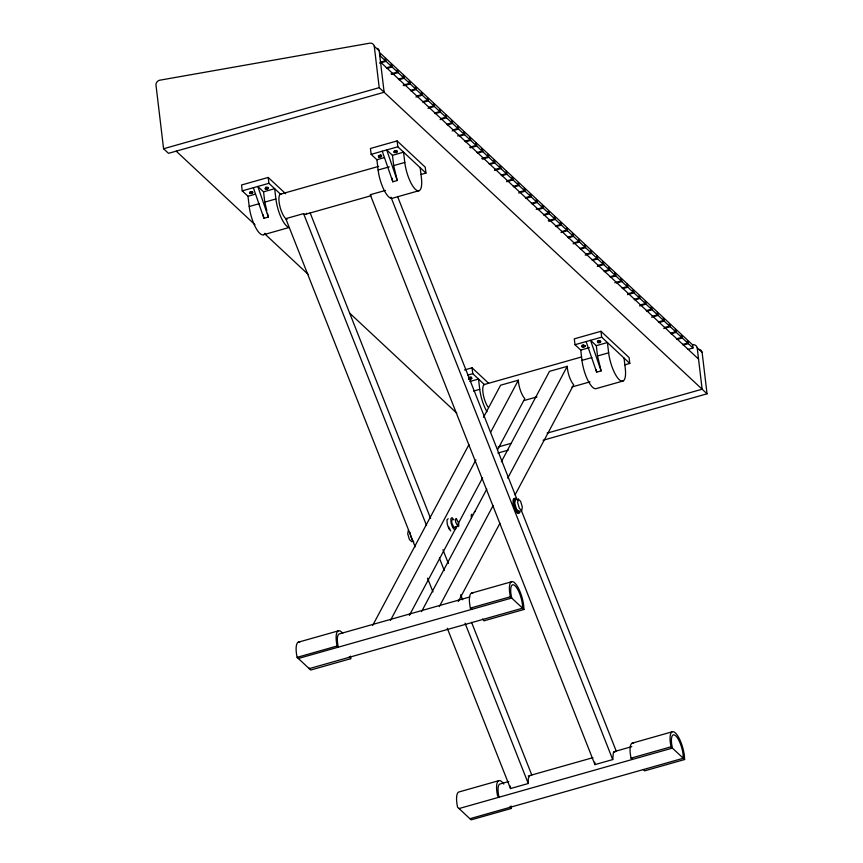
<?xml version="1.0" encoding="UTF-8"?>
<svg xmlns="http://www.w3.org/2000/svg" width="863" height="863" viewBox="0 0 863 863"><rect width="100%" height="100%" fill="white"/><g stroke="black" fill="none" stroke-linecap="round" stroke-linejoin="round"><path stroke-width="1.29" d="M309.256 668.07L309.213 668.642L522.579 608.188L522.406 604.424A14.768 4.574 74.2 0 0 515.071 585.804A14.768 4.574 74.2 0 0 510.896 593.647L511.705 598.037L298.339 658.491L298.134 657.692M349.256 656.743L350.702 658.696L310.702 670.022L297.109 657.336A18.058 5.588 74.2 0 1 299.731 642.201M482.611 618.965L483.949 620.81L523.949 609.483L523.701 605.632A18.058 5.588 74.2 0 0 514.747 582.913A18.058 5.588 74.2 0 0 509.634 592.503L510.357 596.786L523.949 609.483M509.957 806.808L511.144 808.512L471.133 819.85L457.552 807.164A18.058 5.588 74.2 0 1 458.663 792.051L498.663 780.713M408.339 530.26L407.724 533.819L409.44 539.548L411.78 541.716M515.384 499.936L514.769 503.485L516.495 509.213L518.825 511.392M372.654 625.47L468.922 444.682M483.485 417.325L500.594 385.211L518.372 380.173L518.447 381.791A13.128 4.067 74.2 0 0 524.812 398.577L497.692 449.515M390.432 620.432L475.934 459.86M490.508 432.503L518.372 380.173M409.375 615.373L456.689 526.527M457.951 524.154L482.546 477.951M421.554 611.619L486.786 489.105M501.349 461.759L549.483 371.36L567.261 366.322L567.347 367.94A13.128 4.067 74.2 0 0 573.712 384.725L515.049 494.898M439.332 606.581L493.161 505.481M507.735 478.124L567.261 366.322M458.275 601.522L499.904 523.334M448.167 518.695L446.969 519.958L447.239 524.057L448.814 528.62L450.766 530.95M452.449 519.655L451.662 520.497L451.834 523.226L454.186 527.811L454.984 526.98M472.018 514.121L471.22 514.952L471.403 517.681M474.24 512.234L475.427 510.972M529.828 775.535L528.296 778.404L528.264 783.507L510.486 788.545L447.271 628.232M265.782 187.8L267.066 187.347L267.088 188.005M378.296 155.772L380.82 154.876L381.683 155.437L380.853 156.16M380.432 155.89L380.41 155.232L379.299 155.804M396.408 151.759L397.239 151.025L396.376 150.475L393.852 151.37L394.715 151.92M468.436 377.66L471.263 377.045L471.716 377.714L470.615 378.307M469.235 377.67L470.68 377.358L470.303 378.026M468.544 378.555L471.478 377.897L469.601 378.307M583.075 345.804L581.889 346.441L583.981 347.142C587.757 345.545 581.123 346.3 583.194 345.232L584.262 345.588L583.658 345.912M598.631 341.392C594.607 343.301 603.712 340.551 599.537 342.74C595.923 343.226 598.663 340.615 600.551 341.608M249.752 193.107C250.734 192.071 254.164 192.028 252.05 193.582L249.752 193.107L252.579 192.406M250.076 193.571L252.6 192.665M265.34 188.965C266.516 188.037 269.558 187.336 267.616 189.17L265.06 188.781L267.864 188.069M265.61 188.889L268.134 187.994M265.642 189.159L268.166 188.263M378.684 156.85C379.86 155.923 382.902 155.232 380.961 157.055L378.404 156.678L381.209 155.955M378.986 157.044L381.511 156.149M394.208 152.179C395.2 151.144 398.62 151.101 396.516 152.654L394.208 152.179L397.034 151.478M394.542 152.643L397.066 151.748M380.249 62.179L385.383 60.723L385.006 57.605L379.612 52.557L379.979 55.685L385.383 60.723M379.612 63.15L386.031 61.327L391.424 66.375L386.3 67.832M386.937 68.425L392.072 66.98L397.476 72.017L391.058 73.84M391.705 74.434L398.123 72.621L403.517 77.67L398.393 79.126M399.03 79.72L404.164 78.263L409.569 83.312L403.15 85.135M163.582 148.749L168.501 153.334L384.132 92.255L379.191 50.82L374.272 46.235A5.189 4.391 -47 0 0 369.947 43.15L159.396 80.27A4.304 3.646 -47 0 0 155.944 84.725L163.582 148.749L379.213 87.659L707.056 393.808L543.075 440.259M403.798 85.728L410.216 83.916L415.61 88.965L410.486 90.41M411.122 91.014L416.257 89.558L421.662 94.606L416.527 96.063M415.89 97.023L422.309 95.21L427.703 100.248L422.579 101.705M423.215 102.309L428.35 100.852L433.755 105.901L428.62 107.357M427.983 108.317L434.402 106.494L439.796 111.543L434.672 112.999M435.308 113.603L440.443 112.147L445.847 117.195L440.713 118.641M440.076 119.612L446.495 117.789L451.888 122.837L446.764 124.294M447.401 124.887L452.536 123.441L457.94 128.479L452.805 129.935M285.664 193.744L268.21 177.444L241.543 184.995L242.233 190.874L247.994 196.246L249.213 206.527A21.338 6.613 74.2 0 0 256.451 228.954A21.338 6.613 74.2 0 0 265.017 233.28M421.004 174.466L425.944 173.064L425.243 167.185L397.109 140.917L370.443 148.479L371.144 154.348L376.894 159.731L378.123 170.011A21.338 6.613 74.2 0 0 392.557 198.188L419.235 190.626M452.169 130.906L458.587 129.083L463.981 134.132L457.573 135.944M242.233 190.874L268.911 183.312L280.658 194.283M371.144 154.348L397.811 146.796L425.944 173.064M459.494 136.181L464.628 134.725L470.033 139.774L464.898 141.23M247.994 196.246L255.405 194.143M253.355 187.724L263.916 218.296L268.361 217.034L257.8 186.462L263.549 191.834L274.661 188.684L275.89 198.965A21.338 6.613 74.2 0 0 288.544 227.185M376.894 159.731L384.305 157.627M382.255 151.208L392.816 181.78L397.26 180.518L386.7 149.946L392.46 155.318L403.571 152.168L404.79 162.449A21.338 6.613 74.2 0 0 415.383 189.31A21.338 6.613 74.2 0 0 421.414 177.972L420.184 167.692M280.292 194.24L378.641 166.376M465.545 141.834L470.68 140.378L476.074 145.426L469.666 147.239M249.213 206.527L259.094 203.722M266.861 210.82L264.779 202.115L275.89 198.965M378.123 170.011L389.235 166.861M397.26 180.518L393.679 165.599L404.79 162.449M470.303 147.843L476.721 146.02L482.126 151.068L476.991 152.524M477.638 153.129L482.773 151.672L488.167 156.71L481.759 158.533M482.395 159.137L488.814 157.314L494.219 162.363L489.084 163.819M306.689 213.183A13.128 4.067 74.2 0 1 303.582 213.614L285.793 218.652L415.179 546.818M385.491 190.41L370.249 194.725L594.941 764.618L612.719 759.58L613.345 752.601L615.513 751.587M306.225 214.089L370.939 195.75M489.731 164.412L494.866 162.967L500.26 168.005L495.135 169.461M263.657 234.704L289.051 227.508M494.488 170.421L500.907 168.609L506.311 173.657L501.176 175.113M501.824 175.707L506.959 174.25L512.352 179.299L507.228 180.755M506.581 181.715L513 179.903L518.404 184.952L513.269 186.397M513.917 187.001L519.051 185.545L524.445 190.594L519.321 192.05M518.674 193.01L525.092 191.198L530.497 196.235L525.362 197.692M526.009 198.296L531.144 196.84L536.538 201.888L531.414 203.344M532.05 203.938L537.185 202.481L542.59 207.53L536.171 209.353M538.102 209.59L543.237 208.134L548.631 213.183L543.507 214.628M544.143 215.232L549.278 213.776L554.682 218.824L548.264 220.648M548.911 221.241L555.33 219.429L560.723 224.466L555.599 225.923M556.236 226.527L561.371 225.07L566.775 230.119L561.64 231.575M561.004 232.535L567.423 230.712L572.816 235.761L567.692 237.217M568.329 237.821L573.464 236.365L578.868 241.413L573.733 242.859M573.097 243.83L579.515 242.007L584.909 247.055L579.785 248.512M580.421 249.116L585.556 247.659L590.961 252.697L585.826 254.154M585.19 255.124L591.608 253.301L597.002 258.35L591.878 259.806M592.514 260.399L597.649 258.954L603.054 263.992L597.919 265.448M597.282 266.408L603.701 264.596L609.095 269.644L603.971 271.101M604.607 271.694L609.742 270.238L615.146 275.286L610.012 276.743M610.659 277.347L615.794 275.89L621.187 280.928L614.78 282.751M616.7 282.988L621.835 281.532L627.239 286.581L622.104 288.037M622.752 288.63L627.886 287.185L633.28 292.223L628.156 293.679M627.509 294.65L633.927 292.827L639.332 297.875L634.197 299.332M634.844 299.925L639.979 298.469L645.373 303.517L640.249 304.973M639.602 305.934L646.02 304.121L651.425 309.17L646.29 310.615M646.937 311.219L652.072 309.763L657.466 314.812L652.342 316.268M464.445 369.968L472.061 367.811L488.555 383.204M624.855 364.833L629.796 363.431L629.095 357.552L600.972 331.284L574.294 338.846L574.995 344.715L580.756 350.087L581.975 360.367A21.338 6.613 74.2 0 0 596.419 388.544L623.086 380.993M651.694 317.228L658.113 315.416L663.518 320.453L658.383 321.91M467.822 375.081L472.762 373.679L484.51 384.65M574.995 344.715L601.673 337.163L629.796 363.431M659.03 322.514L664.165 321.058L669.559 326.106L664.434 327.562M469.871 381.5L478.512 379.051L479.742 389.332A21.338 6.613 74.2 0 0 486.98 411.77M580.756 350.087L589.397 347.638M586.106 341.565L596.667 372.147L601.123 370.885L590.551 340.313L596.311 345.685L607.423 342.535L608.652 352.816A21.338 6.613 74.2 0 0 619.235 379.666A21.338 6.613 74.2 0 0 625.265 368.339L624.046 358.059M663.787 328.523L670.206 326.699L675.61 331.748L670.475 333.204M581.489 356.98L484.434 384.477A13.128 4.067 74.2 0 0 483.086 393.42A13.128 4.067 74.2 0 0 487.875 406.905M671.123 333.808L676.258 332.352L681.651 337.401L676.527 338.846M473.571 391.079L479.742 389.332M581.975 360.367L591.856 357.573M601.123 370.885L597.53 355.966L608.652 352.816M677.164 339.45L682.299 337.994L687.703 343.043L682.568 344.499M683.216 345.103L688.35 343.647L692.989 347.983L687.854 349.439M524.024 400.551L536.969 396.883M571.91 386.991L590.033 381.856M498.08 447.023L511.036 443.355M547.164 433.118L702.137 389.213L697.196 347.789A5.189 4.391 -47 0 0 692.87 344.704M497.875 453.064L508.21 450.141M298.22 642.223L338.231 630.896M471.478 593.129L511.479 581.791M469.817 596.948L339.051 633.992A14.768 4.574 74.2 0 0 338.145 646.365L338.35 647.153L337.12 646.009L297.109 657.336M472.978 593.097A18.058 5.588 74.2 0 0 469.634 603.83L470.346 608.113L510.357 596.786M632.148 743.162L672.148 731.824M508.814 781.49L499.753 784.057A14.768 4.574 74.2 0 0 498.836 796.42L499.041 797.218L497.563 795.826A18.058 5.588 74.2 0 1 503.809 784.089M528.232 775.988L592.967 757.649M613.679 751.781L631.802 746.646M633.647 743.129A18.058 5.588 74.2 0 0 630.303 753.874L631.015 758.156L671.026 746.819L684.618 759.516L644.618 770.853L643.269 769.591M459.04 808.555L672.396 748.102L671.597 743.712A14.768 4.574 74.2 0 1 675.772 735.859A14.768 4.574 74.2 0 1 683.097 754.456L683.269 758.253L469.914 818.707M597.757 342.492L600.583 341.877M584.985 346.02L582.04 346.667L584.866 346.041M582.201 346.894L585.017 346.279M468.695 378.771L471.824 378.609L468.997 379.224M468.846 379.008L471.673 378.393M395.977 150.831L394.682 151.284L395.988 151.478M250.648 191.845L251.953 192.039L250.658 192.492M600.389 341.37L598.145 341.155L599.817 341.176M394.24 152.449L394.801 151.543L396.732 151.284M268.339 187.541L265.782 187.163L265.329 188.134M252.783 191.953L250.227 191.564L249.774 192.546M249.785 193.377L250.335 192.46L252.276 192.212M697.196 347.789L702.115 352.384L707.056 393.808M380.54 62.125L698.545 359.084M176.203 151.154L254.963 224.704M264.812 233.905L308.134 274.358M349.483 312.967L456.797 413.183M470.346 608.113L471.694 609.375L471.5 608.588M631.015 758.156L632.396 759.44M453.97 519.947L452.018 517.606L450.82 518.868L451.09 522.967L452.665 527.53L454.618 529.86L455.815 528.609L455.686 526.559M600.616 341.198L598.523 340.497L597.336 341.144L597.8 341.813M585.06 345.599L582.967 344.909L581.781 345.545L582.234 346.214M397.573 196.494L517.023 499.483M521.468 510.756L616.247 751.134M390.993 197.206L612.719 759.58M310.151 212.913L430.594 518.404M442.935 549.699L448.372 563.474M460.702 594.769L462.687 599.785M471.565 622.32L531.791 775.06M303.582 213.614L426.538 525.491M439.375 558.059L444.316 570.583M465.06 623.194L528.264 783.507M427.519 578.124L432.956 591.899M514.499 506.052L515.535 509.494M596.074 369.655L596.667 372.147M391.921 178.048L392.816 181.78M267.465 213.312L268.361 217.034M263.021 214.563L263.916 218.296M671.026 746.819L670.303 742.536A18.058 5.588 74.2 0 1 675.405 732.946A18.058 5.588 74.2 0 1 684.37 755.675L684.618 759.516M692.989 347.983L692.622 344.855L687.973 340.518L688.35 343.647M687.703 343.043L687.326 339.914L681.921 334.876L682.299 337.994M681.651 337.401L681.285 334.272L675.88 329.224L676.258 332.352M675.61 331.748L675.233 328.62L669.828 323.582L670.206 326.699M669.559 326.106L669.192 322.978L663.787 317.929L664.165 321.058M663.518 320.453L663.14 317.336L657.735 312.287L658.113 315.416M657.466 314.812L657.099 311.683L651.694 306.635L652.072 309.763M651.425 309.17L651.047 306.041L645.643 300.993L646.02 304.121M645.373 303.517L645.006 300.389L639.602 295.351L639.979 298.469M639.332 297.875L638.954 294.747L633.55 289.698L633.927 292.827M633.28 292.223L632.913 289.105L627.509 284.056L627.886 287.185M627.239 286.581L626.862 283.452L621.457 278.404L621.835 281.532M621.187 280.928L620.821 277.81L615.416 272.762L615.794 275.89M615.146 275.286L614.769 272.158L609.364 267.12L609.742 270.238M609.095 269.644L608.728 266.516L603.323 261.467L603.701 264.596M603.054 263.992L602.676 260.874L597.272 255.826L597.649 258.954M597.002 258.35L596.635 255.221L591.231 250.173L591.608 253.301M600.972 331.284L601.673 337.163M590.961 252.697L590.583 249.58L585.179 244.531L585.556 247.659M584.909 247.055L584.542 243.927L579.138 238.889L579.515 242.007M596.311 345.685L597.53 355.966M578.868 241.413L578.49 238.285L573.097 233.237L573.464 236.365M572.816 235.761L572.449 232.632L567.045 227.595L567.423 230.712M566.775 230.119L566.398 226.991L561.004 221.942L561.371 225.07M560.723 224.466L560.357 221.349L554.952 216.3L555.33 219.429M554.682 218.824L554.305 215.696L548.911 210.648L549.278 213.776M548.631 213.183L548.264 210.054L542.859 205.006L543.237 208.134M542.59 207.53L542.212 204.402L536.818 199.364L537.185 202.481M536.538 201.888L536.171 198.76L530.767 193.711L531.144 196.84M530.497 196.235L530.119 193.118L524.726 188.069L525.092 191.198M524.445 190.594L524.078 187.465L518.674 182.417L519.051 185.545M518.404 184.952L518.027 181.823L512.633 176.775L513 179.903M512.352 179.299L511.986 176.171L506.581 171.133L506.959 174.25M506.311 173.657L505.934 170.529L500.54 165.48L500.907 168.609M500.26 168.005L499.893 164.887L494.488 159.838L494.866 162.967M494.219 162.363L493.841 159.234L488.447 154.186L488.814 157.314M488.167 156.71L487.8 153.592L482.395 148.544L482.773 151.672M482.126 151.068L481.748 147.94L476.354 142.902L476.721 146.02M476.074 145.426L475.707 142.298L470.303 137.249L470.68 140.378M470.033 139.774L469.655 136.645L464.262 131.608L464.628 134.725M463.981 134.132L463.614 131.003L458.21 125.955L458.587 129.083M457.94 128.479L457.563 125.362L452.169 120.313L452.536 123.441M451.888 122.837L451.522 119.709L446.117 114.66L446.495 117.789M445.847 117.195L445.47 114.067L440.076 109.018L440.443 112.147M472.061 367.811L472.762 373.679M439.796 111.543L439.429 108.414L434.024 103.377L434.402 106.494M433.755 105.901L433.377 102.773L427.983 97.724L428.35 100.852M427.703 100.248L427.336 97.131L421.931 92.082L422.309 95.21M421.662 94.606L421.284 91.478L415.89 86.429L416.257 89.558M415.61 88.965L415.243 85.836L409.839 80.788L410.216 83.916M409.569 83.312L409.191 80.183L403.798 75.146L404.164 78.263M403.517 77.67L403.15 74.542L397.746 69.493L398.123 72.621M397.476 72.017L397.099 68.9L391.705 63.851L392.072 66.98M391.424 66.375L391.058 63.247L385.653 58.199L386.031 61.327M397.109 140.917L397.811 146.796M392.46 155.318L393.679 165.599M374.272 46.235L379.213 87.659M268.21 177.444L268.911 183.312M263.549 191.834L264.779 202.115M594.78 762.169L594.941 764.618M510.324 786.096L510.486 788.545M413.765 542.061A7.691 2.384 74.2 0 1 409.947 532.374M519.224 511.155A7.691 2.384 74.2 0 1 516.16 511.867A7.691 2.384 74.2 0 1 513.064 502.266A7.691 2.384 74.2 0 1 515.319 499.051M520.184 510.885A7.691 2.384 74.2 0 1 516.721 510.95A7.691 2.384 74.2 0 1 514.024 500.443A7.691 2.384 74.2 0 1 517.498 500.378M449.979 529.084A4.757 1.478 74.2 0 1 448.512 526.613M287.055 219.364A13.128 4.067 74.2 0 1 279.731 205.642A13.128 4.067 74.2 0 1 281.349 194.089M337.12 646.009A18.058 5.588 74.2 0 1 342.74 633.399M350.583 656.117A18.058 5.588 74.2 0 1 350.702 658.696M511.025 805.934A18.058 5.588 74.2 0 1 511.144 808.512M699.289 349.407A5.189 4.391 -47 0 1 702.115 352.384M377.67 48.447A5.189 4.391 -47 0 1 379.191 50.82M518.275 499.116L517.66 502.665L519.386 508.393L521.716 510.572L522.331 507.023L520.605 501.295L518.275 499.116M456.3 518.566L455.502 519.407L455.686 522.137L458.037 526.721L458.836 525.891L458.652 523.151L456.3 518.566"/></g></svg>
